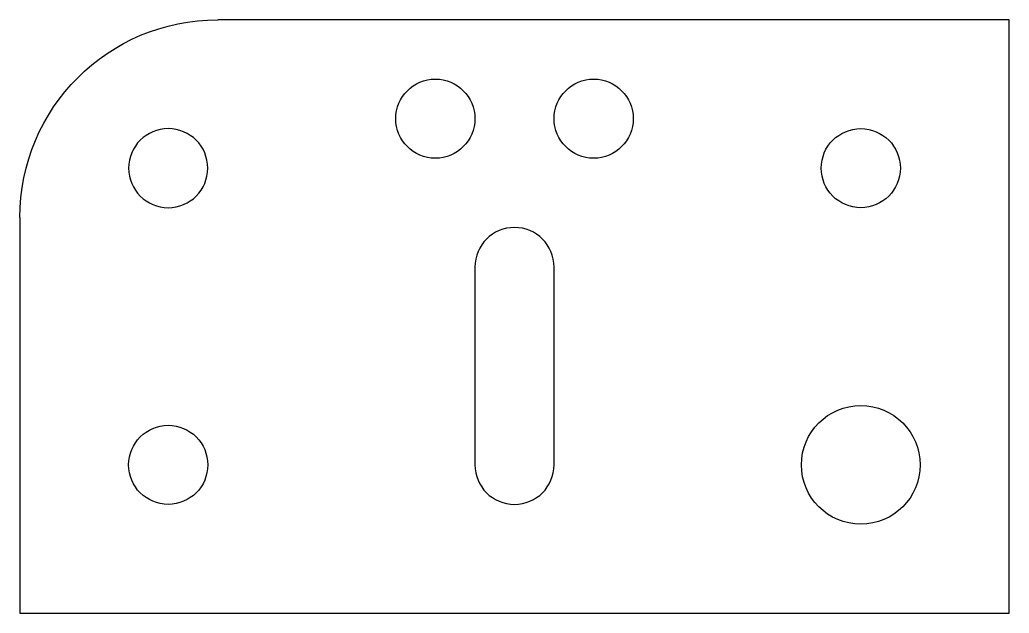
# Model space of a CAD drawing. Header units: millimetres. Extents: x 0 to 100, y 0 to 60.
import ezdxf

# ---------------------------------------------------------------- set-up
doc = ezdxf.new("R2010")
doc.units = ezdxf.units.MM

# ---------------------------------------------------------------- blocks, each defined once
blk = doc.blocks.new('BOHRUNG')
blk.add_circle((0, 0), 4)
blk = doc.blocks.new('LANGLOCH')
blk.add_lwpolyline([(-10, -4), (10, -4, 1), (10, 4), (-10, 4, 1)], format="xyb", close=True)
blk = doc.blocks.new('PAAR')
for p in [(-8, 0), (8, 0)]:
    blk.add_blockref('BOHRUNG', p)

msp = doc.modelspace()

# ---------------------------------------------------------------- linework, layer by layer
for p, q in [((100, 60), (20, 60)), ((100, 0), (100, 60)), ((0, 40), (0, 0)), ((0, 0), (100, 0))]:
    msp.add_line(p, q)
at = {"extrusion": (0, 0, -1)}
msp.add_arc((-20, 40), 20, 0, 90, dxfattribs=at)

# ---------------------------------------------------------------- block references
for name, p in [('PAAR', (50, 50)), ('BOHRUNG', (15, 15))]:
    msp.add_blockref(name, p)
for name, p, rotation in [('BOHRUNG', (85, 45), 45), ('LANGLOCH', (50, 25), 90)]:
    msp.add_blockref(name, p, dxfattribs=dict(rotation=rotation))
at = {"xscale": -1}
msp.add_blockref('BOHRUNG', (15, 45), dxfattribs=at)
at = {"xscale": 1.5, "yscale": 1.5}
msp.add_blockref('BOHRUNG', (85, 15), dxfattribs=at)

doc.saveas('drawing.dxf')
